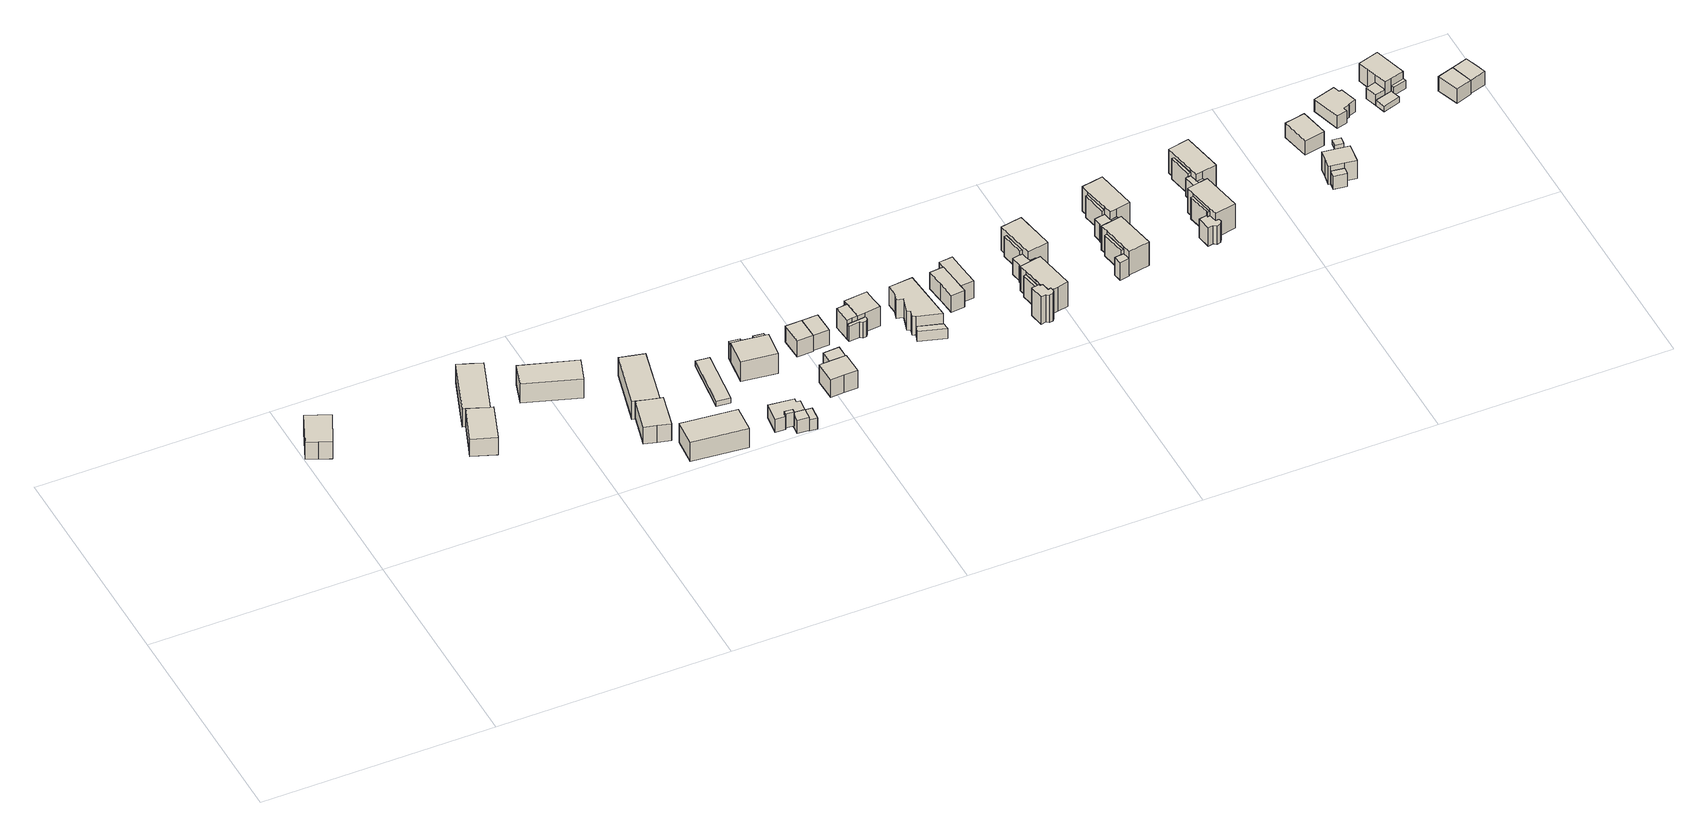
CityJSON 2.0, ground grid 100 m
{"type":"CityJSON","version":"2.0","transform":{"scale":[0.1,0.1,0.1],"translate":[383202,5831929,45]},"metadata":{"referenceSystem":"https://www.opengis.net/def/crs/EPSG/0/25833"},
"CityObjects":{
"building1":{"type":"Building","attributes":{"Gemeindeschluessel":"11000012","BezugspunktDach":"2200","function":"31001_1010","measuredHeight":10.07,"storeysAboveGround":2},"address":[{"country":"Germany","locality":"Berlin","thoroughfareNumber":"69D","thoroughfareName":"Forstweg"}],"geometry":[{"type":"Solid","lod":"1","boundaries":[[[[0,1,2,3,4,5,6]],[[7,8,9,10,11,12,13]],[[7,13,6,5]],[[8,7,5,4]],[[9,8,4,3]],[[10,9,3,2]],[[11,10,2,1]],[[12,11,1,0]],[[13,12,0,6]]]]}]},
"building2":{"type":"Building","attributes":{"Gemeindeschluessel":"11000012","BezugspunktDach":"2200","function":"31001_1010","measuredHeight":10.1,"storeysAboveGround":2},"address":[{"country":"Germany","locality":"Berlin","thoroughfareNumber":"67B","thoroughfareName":"Forstweg"}],"geometry":[{"type":"Solid","lod":"1","boundaries":[[[[14,15,16,17,18,19]],[[20,21,22,23,24,25]],[[20,25,19,18]],[[21,20,18,17]],[[22,21,17,16]],[[23,22,16,15]],[[24,23,15,14]],[[25,24,14,19]]]]}]},
"building3":{"type":"Building","attributes":{"Gemeindeschluessel":"11000012","BezugspunktDach":"2200","function":"31001_1010","measuredHeight":10.62,"storeysAboveGround":2},"address":[{"country":"Germany","locality":"Berlin","thoroughfareNumber":"67, 67A","thoroughfareName":"Forstweg"}],"geometry":[{"type":"Solid","lod":"1","boundaries":[[[[18,26,16,27,28,29,30]],[[31,32,33,34,35,36,37]],[[31,37,30,29]],[[32,31,29,28]],[[33,32,28,27]],[[34,33,27,16]],[[35,34,16,26]],[[36,35,26,18]],[[37,36,18,30]]]]}]},
"building4":{"type":"Building","attributes":{"Gemeindeschluessel":"11000012","BezugspunktDach":"2200","function":"31001_1010","measuredHeight":11.09,"storeysAboveGround":2},"address":[{"country":"Germany","locality":"Berlin","thoroughfareNumber":"65, 65A","thoroughfareName":"Forstweg"}],"geometry":[{"type":"Solid","lod":"1","boundaries":[[[[38,39,40,41]],[[42,43,44,45]],[[42,45,41,40]],[[43,42,40,39]],[[44,43,39,38]],[[45,44,38,41]]]]}]},
"building5":{"type":"Building","attributes":{"Gemeindeschluessel":"11000012","BezugspunktDach":"2200","function":"31001_1010","measuredHeight":10.01,"storeysAboveGround":2},"address":[{"country":"Germany","locality":"Berlin","thoroughfareNumber":"63B","thoroughfareName":"Forstweg"}],"geometry":[{"type":"Solid","lod":"1","boundaries":[[[[46,47,48,49,50,51]],[[52,53,54,55,56,57]],[[52,57,51,50]],[[53,52,50,49]],[[54,53,49,48]],[[55,54,48,47]],[[56,55,47,46]],[[57,56,46,51]]]]}]},
"building6":{"type":"Building","attributes":{"Gemeindeschluessel":"11000012","BezugspunktDach":"2200","function":"31001_1010","measuredHeight":10.51,"storeysAboveGround":2},"address":[{"country":"Germany","locality":"Berlin","thoroughfareNumber":"63, 63A","thoroughfareName":"Forstweg"}],"geometry":[{"type":"Solid","lod":"1","boundaries":[[[[50,58,59,60,61,62,63]],[[64,65,66,67,68,69,70]],[[64,70,63,62]],[[65,64,62,61]],[[66,65,61,60]],[[67,66,60,59]],[[68,67,59,58]],[[69,68,58,50]],[[70,69,50,63]]]]}]},
"building7":{"type":"Building","attributes":{"Gemeindeschluessel":"11000012","BezugspunktDach":"2200","function":"31001_1010","measuredHeight":11,"storeysAboveGround":2},"address":[{"country":"Germany","locality":"Berlin","thoroughfareNumber":"61","thoroughfareName":"Forstweg"}],"geometry":[{"type":"Solid","lod":"1","boundaries":[[[[71,72,73,74,75]],[[76,77,78,79,80]],[[76,80,75,74]],[[77,76,74,73]],[[78,77,73,72]],[[79,78,72,71]],[[80,79,71,75]]]]}]},
"building8":{"type":"Building","attributes":{"Gemeindeschluessel":"11000012","BezugspunktDach":"2200","function":"31001_2463","measuredHeight":2.59,"storeysAboveGround":1},"address":[{"country":"Germany","locality":"Berlin","thoroughfareNumber":"61 (1)","thoroughfareName":"Forstweg"}],"geometry":[{"type":"Solid","lod":"1","boundaries":[[[[81,82,83,84]],[[85,86,87,88]],[[85,88,84,83]],[[86,85,83,82]],[[87,86,82,81]],[[88,87,81,84]]]]}]},
"building9":{"type":"Building","attributes":{"Gemeindeschluessel":"11000012","BezugspunktDach":"2200","function":"51009_1610","measuredHeight":7.39,"storeysAboveGround":0},"address":[{"country":"Germany","locality":"Berlin"}],"geometry":[{"type":"Solid","lod":"1","boundaries":[[[[89,90,91,92]],[[93,94,95,96]],[[93,96,92,91]],[[94,93,91,90]],[[95,94,90,89]],[[96,95,89,92]]]]}]},
"building10":{"type":"Building","attributes":{"Gemeindeschluessel":"11000012","function":"31001_1010"},"address":[{"country":"Germany","locality":"Berlin","thoroughfareNumber":"59","thoroughfareName":"Forstweg"}],"children":["building10-1","building10-2"]},
"building10-1":{"type":"BuildingPart","attributes":{"BezugspunktDach":"2200","measuredHeight":8.71,"storeysAboveGround":1},"parents":["building10"],"geometry":[{"type":"MultiSurface","lod":"1","boundaries":[[[97,98,99,100,101,102,103,104,105,106,107,108]],[[109,110,111,112,113,114,115,116,117,118,119,120]],[[109,120,108,107]],[[110,109,107,106]],[[111,110,106,105]],[[112,111,105,104]],[[113,112,104,103]],[[114,113,103,102]],[[115,114,102,101]],[[117,116,100,99]],[[118,117,99,98]],[[119,118,98,97]],[[120,119,97,108]],[[121,116,115,101,100]]]}]},
"building10-2":{"type":"BuildingPart","attributes":{"BezugspunktDach":"2200","measuredHeight":6.73,"storeysAboveGround":1},"parents":["building10"],"geometry":[{"type":"Solid","lod":"1","boundaries":[[[[122,101,100,123,124]],[[125,116,115,126,127]],[[125,127,124,123]],[[116,125,123,100]],[[115,101,100,101]],[[126,115,101,122]],[[127,126,122,124]],[[116,100,101,115]]]]}]},
"building11":{"type":"Building","attributes":{"Gemeindeschluessel":"11000012","BezugspunktDach":"2200","function":"31001_2463","measuredHeight":6.76,"storeysAboveGround":1},"address":[{"country":"Germany","locality":"Berlin","thoroughfareNumber":"59 (1)","thoroughfareName":"Forstweg"}],"geometry":[{"type":"Solid","lod":"1","boundaries":[[[[128,129,130,131]],[[132,133,134,135]],[[132,135,131,130]],[[133,132,130,129]],[[134,133,129,128]],[[135,134,128,131]]]]}]},
"building12":{"type":"Building","attributes":{"Gemeindeschluessel":"11000012","function":"31001_1010"},"address":[{"country":"Germany","locality":"Berlin","thoroughfareNumber":"59A","thoroughfareName":"Forstweg"}],"children":["building12-1","building12-2","building12-3"]},
"building12-1":{"type":"BuildingPart","attributes":{"BezugspunktDach":"2200","measuredHeight":11.6,"storeysAboveGround":2},"parents":["building12"],"geometry":[{"type":"MultiSurface","lod":"1","boundaries":[[[136,137,138,139,140,141,142]],[[143,144,145,146,147,148,149]],[[143,149,142,141]],[[144,150,151,141,140]],[[145,144,140,139]],[[152,153,139,138]],[[147,146,138,137]],[[148,147,137,136]],[[149,148,136,142]],[[143,151,150,144]],[[154,146,155,145,153,152]]]}]},
"building12-2":{"type":"BuildingPart","attributes":{"BezugspunktDach":"2200","measuredHeight":8.76,"storeysAboveGround":2},"parents":["building12"],"geometry":[{"type":"MultiSurface","lod":"1","boundaries":[[[150,156,157,151]],[[158,159,144,143]],[[158,143,151,157]],[[159,158,157,156]],[[144,159,156,150]],[[160,143,144,161,150,151]]]}]},
"building12-3":{"type":"BuildingPart","attributes":{"BezugspunktDach":"2200","measuredHeight":8.76,"storeysAboveGround":2},"parents":["building12"],"geometry":[{"type":"MultiSurface","lod":"1","boundaries":[[[152,162,163,153]],[[164,165,146,145]],[[164,145,153,163]],[[165,164,163,162]],[[146,165,162,152]],[[145,146,152,153,166]]]}]},
"building13":{"type":"Building","attributes":{"Gemeindeschluessel":"11000012","BezugspunktDach":"2200","function":"31001_1010","measuredHeight":14.68,"storeysAboveGround":1},"address":[{"country":"Germany","locality":"Berlin","thoroughfareNumber":"57B","thoroughfareName":"Forstweg"}],"geometry":[{"type":"Solid","lod":"1","boundaries":[[[[167,168,169,170,171,172]],[[173,174,175,176,177,178]],[[173,178,172,171]],[[174,173,171,170]],[[175,174,170,169]],[[176,175,169,168]],[[177,176,168,167]],[[178,177,167,172]]]]}]},
"building14":{"type":"Building","attributes":{"Gemeindeschluessel":"11000012","BezugspunktDach":"2200","function":"31001_1010","measuredHeight":8.21,"storeysAboveGround":1},"address":[{"country":"Germany","locality":"Berlin","thoroughfareNumber":"57A","thoroughfareName":"Forstweg"}],"geometry":[{"type":"Solid","lod":"1","boundaries":[[[[179,180,181,182]],[[183,184,185,186]],[[183,186,182,181]],[[184,183,181,180]],[[185,184,180,179]],[[186,185,179,182]]]]}]},
"building15":{"type":"Building","attributes":{"Gemeindeschluessel":"11000012","BezugspunktDach":"2200","function":"31001_2463","measuredHeight":6.14,"storeysAboveGround":1},"address":[{"country":"Germany","locality":"Berlin","thoroughfareNumber":"57B (1)","thoroughfareName":"Forstweg"}],"geometry":[{"type":"Solid","lod":"1","boundaries":[[[[187,188,189,190]],[[191,192,193,194]],[[191,194,190,189]],[[192,191,189,188]],[[193,192,188,187]],[[194,193,187,190]]]]}]},
"building16":{"type":"Building","attributes":{"Gemeindeschluessel":"11000012","BezugspunktDach":"2200","function":"31001_1010","measuredHeight":7.7,"storeysAboveGround":1},"address":[{"country":"Germany","locality":"Berlin","thoroughfareNumber":"57","thoroughfareName":"Forstweg"}],"geometry":[{"type":"Solid","lod":"1","boundaries":[[[[180,195,196,181]],[[197,198,199,200]],[[197,200,181,196]],[[198,197,196,195]],[[199,198,195,180]],[[200,199,180,181]]]]}]},
"building17":{"type":"Building","attributes":{"Gemeindeschluessel":"11000012","function":"31001_1010"},"address":[{"country":"Germany","locality":"Berlin","thoroughfareNumber":"55","thoroughfareName":"Forstweg"}],"children":["building17-1","building17-2","building17-3"]},
"building17-1":{"type":"BuildingPart","attributes":{"BezugspunktDach":"2200","measuredHeight":12.8,"storeysAboveGround":2},"parents":["building17"],"geometry":[{"type":"MultiSurface","lod":"1","boundaries":[[[201,202,203,204,205,206,207,208]],[[209,210,211,212,213,214,215,216]],[[209,216,208,207]],[[210,209,207,206]],[[211,210,206,205]],[[212,211,205,204]],[[217,218,204,203]],[[216,215,201,208]],[[213,212,218,217]],[[214,213,203,202]],[[215,214,202,201]]]}]},
"building17-2":{"type":"BuildingPart","attributes":{"BezugspunktDach":"2200","measuredHeight":11.06,"storeysAboveGround":2},"parents":["building17"],"geometry":[{"type":"MultiSurface","lod":"1","boundaries":[[[219,220,203,201,221,222]],[[223,215,213,224,225,226]],[[223,226,222,221]],[[215,223,221,201]],[[202,201,203]],[[227,217,213,203,220]],[[228,229,227,224,220,219]],[[226,225,219,222]],[[213,214,202,203]],[[230,215,201,202,214]],[[224,213,217,227]],[[225,224,227,229,228]]]}]},
"building17-3":{"type":"BuildingPart","attributes":{"BezugspunktDach":"2200","measuredHeight":7.89,"storeysAboveGround":2},"parents":["building17"],"geometry":[{"type":"MultiSurface","lod":"1","boundaries":[[[231,232,233,234,235,218,229]],[[212,236,237,238,239,240,225]],[[225,224,213,212]],[[236,212,218,235]],[[237,236,235,234]],[[238,237,234,233]],[[239,238,233,232]],[[240,239,232,231]],[[225,240,231,229]],[[212,213,217,218,241]],[[217,213,224,227]],[[229,227,224,225]]]}]},
"building18":{"type":"Building","attributes":{"Gemeindeschluessel":"11000012","function":"31001_1010"},"address":[{"country":"Germany","locality":"Berlin","thoroughfareNumber":"53","thoroughfareName":"Forstweg"}],"children":["building18-1","building18-2"]},
"building18-1":{"type":"BuildingPart","attributes":{"BezugspunktDach":"2200","measuredHeight":9.51,"storeysAboveGround":2},"parents":["building18"],"geometry":[{"type":"MultiSurface","lod":"1","boundaries":[[[242,243,244,245,246,247,248,249,250,251]],[[252,253,254,255,256,257,258,259,260,261]],[[252,261,251,250]],[[253,252,250,249]],[[254,253,249,248]],[[255,254,248,247]],[[256,262,263,247,246]],[[257,256,246,245]],[[258,257,245,244]],[[259,258,244,243]],[[260,259,243,242]],[[261,260,242,251]],[[255,263,262,256]]]}]},
"building18-2":{"type":"BuildingPart","attributes":{"BezugspunktDach":"2200","measuredHeight":5.09,"storeysAboveGround":2},"parents":["building18"],"geometry":[{"type":"MultiSurface","lod":"1","boundaries":[[[264,263,262,265]],[[266,267,268,269]],[[266,269,265,262]],[[267,266,256,255]],[[268,267,263,264]],[[269,268,264,265]],[[255,256,262,263]]]}]},
"building19":{"type":"Building","attributes":{"Gemeindeschluessel":"11000012","BezugspunktDach":"2200","function":"31001_1010","measuredHeight":10.52,"storeysAboveGround":2},"address":[{"country":"Germany","locality":"Berlin","thoroughfareNumber":"51A","thoroughfareName":"Forstweg"}],"geometry":[{"type":"Solid","lod":"1","boundaries":[[[[270,271,272,273,274,275]],[[276,277,278,279,280,281]],[[276,281,275,274]],[[277,276,274,273]],[[278,277,273,272]],[[279,278,272,271]],[[280,279,271,270]],[[281,280,270,275]]]]}]},
"building20":{"type":"Building","attributes":{"Gemeindeschluessel":"11000012","BezugspunktDach":"2200","function":"31001_1010","measuredHeight":10.65,"storeysAboveGround":2},"address":[{"country":"Germany","locality":"Berlin","thoroughfareNumber":"51","thoroughfareName":"Forstweg"}],"geometry":[{"type":"Solid","lod":"1","boundaries":[[[[282,283,284,285,286,287]],[[288,289,290,291,292,293]],[[288,293,287,286]],[[289,288,286,285]],[[290,289,285,284]],[[291,290,284,283]],[[292,291,283,282]],[[293,292,282,287]]]]}]},
"building21":{"type":"Building","attributes":{"Gemeindeschluessel":"11000012","function":"31001_1010"},"address":[{"country":"Germany","locality":"Berlin","thoroughfareNumber":"49, 49A","thoroughfareName":"Forstweg"}],"children":["building21-1","building21-2","building21-3"]},
"building21-1":{"type":"BuildingPart","attributes":{"BezugspunktDach":"2200","measuredHeight":14.02,"storeysAboveGround":3},"parents":["building21"],"geometry":[{"type":"MultiSurface","lod":"1","boundaries":[[[294,295,296,297,298,299,300]],[[301,302,303,304,305,306,307]],[[301,307,300,299]],[[302,301,299,298]],[[303,302,298,297]],[[304,303,297,296]],[[304,296,308,309]],[[310,311,312,313,294]],[[307,306,294,300]],[[309,308,295,305]],[[314,306,315,312,311,310]],[[305,295,313,312]]]}]},
"building21-2":{"type":"BuildingPart","attributes":{"BezugspunktDach":"2200","measuredHeight":10.86,"storeysAboveGround":3},"parents":["building21"],"geometry":[{"type":"Solid","lod":"1","boundaries":[[[[316,317,311,310,318]],[[306,312,319,320,321]],[[306,321,318,310]],[[321,320,316,318]],[[312,306,310,311]],[[319,312,311,317]],[[320,319,317,316]]]]}]},
"building21-3":{"type":"BuildingPart","attributes":{"BezugspunktDach":"2200","measuredHeight":14.07,"storeysAboveGround":3},"parents":["building21"],"geometry":[{"type":"MultiSurface","lod":"1","boundaries":[[[322,323,324,325,326,327,328,329,330,331,332]],[[333,334,335,336,337,338,339,340,341,342,343]],[[333,343,332,331]],[[317,316,320,319,334,333,331,330]],[[311,317,330,329]],[[335,334,319,312]],[[336,335,311,312,305,295,313,329,328]],[[308,295,305,309,337,336,328,327]],[[338,337,327,326]],[[339,338,326,325]],[[340,339,325,324]],[[341,340,324,323]],[[342,341,323,322]],[[343,342,322,332]],[[319,320,316,317]],[[312,319,317,311]],[[313,295,305,312,311]],[[309,305,295,308]]]}]},
"building22":{"type":"Building","attributes":{"Gemeindeschluessel":"11000012","function":"31001_1010"},"address":[{"country":"Germany","locality":"Berlin","thoroughfareNumber":"47, 47A","thoroughfareName":"Forstweg"}],"children":["building22-1","building22-2","building22-3","building22-4"]},
"building22-1":{"type":"BuildingPart","attributes":{"BezugspunktDach":"2200","measuredHeight":13.65,"storeysAboveGround":3},"parents":["building22"],"geometry":[{"type":"MultiSurface","lod":"1","boundaries":[[[344,345,346,347]],[[348,349,350,351]],[[348,351,347,346]],[[349,348,346,345]],[[352,353,354,355,349,345,344]],[[351,356,357,358,359,360,361,344,347]],[[350,355,354,353,352]],[[358,357,356,359]],[[350,361,360,356]]]}]},
"building22-2":{"type":"BuildingPart","attributes":{"BezugspunktDach":"2200","measuredHeight":10.21,"storeysAboveGround":3},"parents":["building22"],"geometry":[{"type":"MultiSurface","lod":"1","boundaries":[[[362,359,358,363]],[[357,356,364,365]],[[357,365,363,358]],[[366,360,359,362]],[[365,364,362,363]],[[356,357,358,359]],[[364,356,360,366]]]}]},
"building22-3":{"type":"BuildingPart","attributes":{"BezugspunktDach":"2200","measuredHeight":10,"storeysAboveGround":3},"parents":["building22"],"geometry":[{"type":"MultiSurface","lod":"1","boundaries":[[[367,368,369,370,371,361,360,366,372,373]],[[374,375,376,377,378,379,380,381,382,383]],[[374,383,373,372]],[[375,374,372,366]],[[376,375,366,364,356]],[[377,376,356,350,361]],[[384,385,353,361,371]],[[379,378,371,370]],[[380,379,370,369]],[[381,380,369,368]],[[382,381,368,367]],[[383,382,367,373]],[[356,364,366,360]],[[360,361,350,356]],[[378,377,353,385,384]]]}]},
"building22-4":{"type":"BuildingPart","attributes":{"BezugspunktDach":"2200","measuredHeight":7.24,"storeysAboveGround":3},"parents":["building22"],"geometry":[{"type":"MultiSurface","lod":"1","boundaries":[[[385,386,387,354,353]],[[388,389,390,378,377]],[[388,377,353,350,355]],[[389,388,354,387]],[[390,389,387,386]],[[378,390,386,385]],[[355,350,353,354]],[[377,378,385,353]]]}]},
"building23":{"type":"Building","attributes":{"Gemeindeschluessel":"11000012","function":"31001_1010"},"address":[{"country":"Germany","locality":"Berlin","thoroughfareNumber":"45","thoroughfareName":"Forstweg"}],"children":["building23-1","building23-2","building23-3"]},
"building23-1":{"type":"BuildingPart","attributes":{"BezugspunktDach":"2200","measuredHeight":13.94,"storeysAboveGround":3},"parents":["building23"],"geometry":[{"type":"MultiSurface","lod":"1","boundaries":[[[391,392,393,394,395,396,397]],[[398,399,400,401,402,403,404]],[[398,404,397,396]],[[399,398,396,395]],[[400,399,395,394]],[[401,400,394,393]],[[405,406,393,392]],[[407,408,402,392,391]],[[404,403,391,397]],[[402,401,406,405]],[[403,402,408,407]]]}]},
"building23-2":{"type":"BuildingPart","attributes":{"BezugspunktDach":"2200","measuredHeight":10.59,"storeysAboveGround":3},"parents":["building23"],"geometry":[{"type":"MultiSurface","lod":"1","boundaries":[[[409,408,407,410]],[[403,402,411,412]],[[403,412,410,407]],[[413,405,408,409]],[[412,411,409,410]],[[402,403,407,408]],[[411,402,414,405,413]]]}]},
"building23-3":{"type":"BuildingPart","attributes":{"BezugspunktDach":"2200","measuredHeight":8.95,"storeysAboveGround":3},"parents":["building23"],"geometry":[{"type":"MultiSurface","lod":"1","boundaries":[[[415,406,405,413,416]],[[417,418,419,420,421]],[[417,421,416,413]],[[418,417,422,411,402,423]],[[419,418,402,401]],[[420,419,406,415]],[[421,420,415,416]],[[423,402,411,422,413,405]],[[401,402,405,406]]]}]},
"building24":{"type":"Building","attributes":{"Gemeindeschluessel":"11000012","function":"31001_1010"},"address":[{"country":"Germany","locality":"Berlin","thoroughfareNumber":"43, 43A","thoroughfareName":"Forstweg"}],"children":["building24-1","building24-2","building24-3","building24-4"]},
"building24-1":{"type":"BuildingPart","attributes":{"BezugspunktDach":"2200","measuredHeight":14.08,"storeysAboveGround":3},"parents":["building24"],"geometry":[{"type":"MultiSurface","lod":"1","boundaries":[[[424,425,426,427,428,429,430]],[[431,432,433,434,435,436,437]],[[431,437,430,429]],[[432,431,429,428]],[[433,432,428,427]],[[438,439,427,426]],[[434,433,440,441]],[[442,443,426,425]],[[435,434,441,444]],[[445,446,425,424]],[[437,436,424,430]],[[441,440,439,438]],[[444,441,443,442]],[[436,435,446,445]]]}]},
"building24-2":{"type":"BuildingPart","attributes":{"BezugspunktDach":"2200","measuredHeight":10.86,"storeysAboveGround":3},"parents":["building24"],"geometry":[{"type":"MultiSurface","lod":"1","boundaries":[[[447,446,445,448]],[[436,435,449,450]],[[436,450,448,445]],[[451,442,444,452,449,435,446,447]],[[450,449,447,448]],[[445,446,435,436]],[[452,444,442,451]]]}]},
"building24-3":{"type":"BuildingPart","attributes":{"BezugspunktDach":"2200","measuredHeight":9.08,"storeysAboveGround":3},"parents":["building24"],"geometry":[{"type":"MultiSurface","lod":"1","boundaries":[[[453,454,455,456,457,443,442,451,458,459]],[[460,452,444,441,461,462,463,464,465,466]],[[460,466,459,458]],[[452,460,458,451]],[[461,467,438,443,457]],[[462,461,457,456]],[[463,462,456,455]],[[464,463,455,454]],[[465,464,454,453]],[[466,465,453,459]],[[452,451,442,444]],[[441,444,442,443]],[[441,438,467,461]]]}]},
"building24-4":{"type":"BuildingPart","attributes":{"BezugspunktDach":"2200","measuredHeight":8.32,"storeysAboveGround":3},"parents":["building24"],"geometry":[{"type":"MultiSurface","lod":"1","boundaries":[[[467,468,469,439,438]],[[440,470,471,461,441]],[[470,440,439,469]],[[471,470,469,468]],[[461,471,468,467]],[[440,441,472,438,439,473]],[[441,461,467,438]]]}]},
"building25":{"type":"Building","attributes":{"Gemeindeschluessel":"11000012","function":"31001_1010"},"address":[{"country":"Germany","locality":"Berlin","thoroughfareNumber":"41, 41A","thoroughfareName":"Forstweg"}],"children":["building25-1","building25-2","building25-3"]},
"building25-1":{"type":"BuildingPart","attributes":{"BezugspunktDach":"2200","measuredHeight":13.96,"storeysAboveGround":3},"parents":["building25"],"geometry":[{"type":"MultiSurface","lod":"1","boundaries":[[[474,475,476,477,478,479,480]],[[481,482,483,484,485,486,487]],[[481,487,480,479]],[[482,481,479,478]],[[483,482,478,477]],[[488,489,490,483,477,476]],[[491,488,476,475]],[[486,492,493,475,474]],[[487,486,474,480]],[[494,484,490,489,488]],[[485,484,495,488,491]],[[485,493,492,486]]]}]},
"building25-2":{"type":"BuildingPart","attributes":{"BezugspunktDach":"2200","measuredHeight":10.86,"storeysAboveGround":3},"parents":["building25"],"geometry":[{"type":"MultiSurface","lod":"1","boundaries":[[[496,497,493,492,498]],[[486,485,499,500,501]],[[486,501,498,492]],[[502,491,485,493,497]],[[500,503,502,497,496]],[[501,500,496,498]],[[492,493,485,486]],[[504,499,485,491,502]],[[499,502,503,500]]]}]},
"building25-3":{"type":"BuildingPart","attributes":{"BezugspunktDach":"2200","measuredHeight":9.55,"storeysAboveGround":3},"parents":["building25"],"geometry":[{"type":"MultiSurface","lod":"1","boundaries":[[[505,506,507,508,509,489,488,491,502,503,510]],[[511,512,513,514,515,516,517,518,519,520,521]],[[511,521,510,503]],[[512,511,522,500,499]],[[513,512,523,499,485,491]],[[514,513,485,484]],[[515,514,484,490]],[[516,515,489,509]],[[517,516,509,508]],[[518,517,508,507]],[[519,518,507,506]],[[520,519,506,505]],[[521,520,505,510]],[[499,500,522,503,502]],[[502,491,485,499,523]],[[484,485,491,488]],[[490,484,488,489]]]}]},
"building26":{"type":"Building","attributes":{"Gemeindeschluessel":"11000012","function":"31001_1010"},"address":[{"country":"Germany","locality":"Berlin","thoroughfareNumber":"39, 39A","thoroughfareName":"Forstweg"}],"children":["building26-1","building26-2","building26-3","building26-4"]},
"building26-1":{"type":"BuildingPart","attributes":{"BezugspunktDach":"2200","measuredHeight":13.76,"storeysAboveGround":3},"parents":["building26"],"geometry":[{"type":"MultiSurface","lod":"1","boundaries":[[[524,525,526,527,528,529]],[[530,531,532,533,534,535]],[[530,535,529,528]],[[531,530,528,527]],[[536,532,531,527,526]],[[537,536,538,526,525]],[[539,540,525,524]],[[535,541,542,543,544,545,534,524,529],[544,543,546,534]],[[547,548,532,533]],[[549,533,537]],[[538,550,532]],[[534,533,551,540,539]],[[545,544,543,542,541]],[[543,544,534,546]]]}]},
"building26-2":{"type":"BuildingPart","attributes":{"BezugspunktDach":"2200","measuredHeight":10.52,"storeysAboveGround":3},"parents":["building26"],"geometry":[{"type":"MultiSurface","lod":"1","boundaries":[[[552,546,543,542,553]],[[541,544,534,554,555]],[[541,555,553,542]],[[554,556,539,546,552]],[[555,554,552,553]],[[544,541,542,543]],[[534,544,543,546]],[[534,539,556,554]]]}]},
"building26-3":{"type":"BuildingPart","attributes":{"BezugspunktDach":"2200","measuredHeight":10.02,"storeysAboveGround":3},"parents":["building26"],"geometry":[{"type":"MultiSurface","lod":"1","boundaries":[[[557,540,539,556,558,559]],[[560,561,562,547,563,564]],[[560,564,559,558]],[[561,560,558,556]],[[562,561,556,554,534,539]],[[562,534,533,547]],[[563,565,537,547,540,557]],[[564,563,557,559]],[[539,534,554,556]],[[540,533,534,539]],[[547,537,565,563]]]}]},
"building26-4":{"type":"BuildingPart","attributes":{"BezugspunktDach":"2200","measuredHeight":8.8,"storeysAboveGround":3},"parents":["building26"],"geometry":[{"type":"MultiSurface","lod":"1","boundaries":[[[565,566,567,536,537]],[[548,568,569,563,547]],[[548,547,533,532]],[[568,548,536,567]],[[569,568,567,566]],[[563,569,566,565]],[[532,533,570,537,536]],[[547,563,565,537]]]}]},
"building27":{"type":"Building","attributes":{"Gemeindeschluessel":"11000012","function":"31001_1010"},"address":[{"country":"Germany","locality":"Berlin","thoroughfareNumber":"79","thoroughfareName":"Welfenallee"}],"children":["building27-1","building27-2"]},
"building27-1":{"type":"BuildingPart","attributes":{"BezugspunktDach":"2200","measuredHeight":11.97,"storeysAboveGround":1},"parents":["building27"],"geometry":[{"type":"Solid","lod":"1","boundaries":[[[[571,572,573,574,575,576,577,578]],[[579,580,581,582,583,584,585,586]],[[579,586,578,577]],[[580,579,577,576]],[[581,580,576,575]],[[582,581,575,574]],[[583,582,574,573]],[[584,583,573,572]],[[585,587,588,584,572,571]],[[586,585,571,578]],[[584,588,587,585]]]]}]},
"building27-2":{"type":"BuildingPart","attributes":{"BezugspunktDach":"2200","measuredHeight":6.75,"storeysAboveGround":1},"parents":["building27"],"geometry":[{"type":"Solid","lod":"1","boundaries":[[[[589,588,587,590]],[[585,584,591,592]],[[585,592,590,587]],[[591,584,588,589]],[[592,591,589,590]],[[584,585,587,588]]]]}]},
"building28":{"type":"Building","attributes":{"Gemeindeschluessel":"11000012","BezugspunktDach":"2200","function":"31001_1120","measuredHeight":8.94,"storeysAboveGround":1},"address":[{"country":"Germany","locality":"Berlin","thoroughfareNumber":"37A","thoroughfareName":"Forstweg"}],"geometry":[{"type":"Solid","lod":"1","boundaries":[[[[593,594,595,596,597]],[[598,599,600,601,602]],[[598,602,597,596]],[[599,598,596,595]],[[600,599,595,594]],[[601,600,594,593]],[[602,601,593,597]]]]}]},
"building29":{"type":"Building","attributes":{"Gemeindeschluessel":"11000012","BezugspunktDach":"2200","function":"31001_2723","measuredHeight":2.24,"storeysAboveGround":1},"address":[{"country":"Germany","locality":"Berlin","thoroughfareNumber":"37A (1)","thoroughfareName":"Forstweg"}],"geometry":[{"type":"Solid","lod":"1","boundaries":[[[[603,604,605,606]],[[607,608,609,610]],[[607,610,606,605]],[[608,607,605,604]],[[609,608,604,603]],[[610,609,603,606]]]]}]},
"building30":{"type":"Building","attributes":{"Gemeindeschluessel":"11000012","BezugspunktDach":"2200","function":"31001_1010","measuredHeight":8.45,"storeysAboveGround":1},"address":[{"country":"Germany","locality":"Berlin","thoroughfareNumber":"37","thoroughfareName":"Forstweg"}],"geometry":[{"type":"Solid","lod":"1","boundaries":[[[[611,612,613,614,615,616,617,618,619,620,621]],[[622,623,624,625,626,627,628,629,630,631,632]],[[622,632,621,620]],[[623,622,620,619]],[[624,623,619,618]],[[625,624,618,617]],[[626,625,617,616]],[[627,626,616,615]],[[628,627,615,614]],[[629,628,614,613]],[[630,629,613,612]],[[631,630,612,611]],[[632,631,611,621]]]]}]},
"building31":{"type":"Building","attributes":{"Gemeindeschluessel":"11000012","function":"31001_1010"},"address":[{"country":"Germany","locality":"Berlin","thoroughfareNumber":"35","thoroughfareName":"Forstweg"}],"children":["building31-1","building31-2","building31-3"]},
"building31-1":{"type":"BuildingPart","attributes":{"BezugspunktDach":"2200","measuredHeight":9.12,"storeysAboveGround":2},"parents":["building31"],"geometry":[{"type":"MultiSurface","lod":"1","boundaries":[[[633,634,635,636,637,638,639]],[[640,641,642,643,644,645,646]],[[640,646,639,638]],[[641,640,638,637]],[[642,641,637,636]],[[647,648,636,635]],[[649,650,635,634]],[[645,644,634,633]],[[646,645,633,639]],[[643,642,648,647]],[[644,643,650,649]]]}]},
"building31-2":{"type":"BuildingPart","attributes":{"BezugspunktDach":"2200","measuredHeight":5.47,"storeysAboveGround":2},"parents":["building31"],"geometry":[{"type":"Solid","lod":"1","boundaries":[[[[651,650,649,652]],[[644,643,653,654]],[[644,654,652,649]],[[653,655,647,643,650,651]],[[654,653,651,652]],[[644,649,650,643]],[[643,647,655,653]]]]}]},
"building31-3":{"type":"BuildingPart","attributes":{"BezugspunktDach":"2200","measuredHeight":2.75,"storeysAboveGround":2},"parents":["building31"],"geometry":[{"type":"MultiSurface","lod":"1","boundaries":[[[656,657,658,648,655]],[[642,659,660,661,653]],[[659,642,648,658]],[[660,659,658,657]],[[661,660,657,656]],[[653,661,656,655]],[[643,647,648,642]],[[653,655,647,662,643]]]}]},
"building32":{"type":"Building","attributes":{"Gemeindeschluessel":"11000012","BezugspunktDach":"2200","function":"51009_1610","measuredHeight":4.04,"storeysAboveGround":0},"address":[{"country":"Germany","locality":"Berlin"}],"geometry":[{"type":"Solid","lod":"1","boundaries":[[[[663,664,665,666]],[[667,668,669,670]],[[667,670,666,665]],[[668,667,665,664]],[[669,668,664,663]],[[670,669,663,666]]]]}]},
"building33":{"type":"Building","attributes":{"Gemeindeschluessel":"11000012","BezugspunktDach":"2200","function":"31001_1010","measuredHeight":8.04,"storeysAboveGround":2},"address":[{"country":"Germany","locality":"Berlin","thoroughfareNumber":"33B","thoroughfareName":"Forstweg"}],"geometry":[{"type":"Solid","lod":"1","boundaries":[[[[671,672,673,674,675]],[[676,677,678,679,680]],[[676,680,675,674]],[[677,676,674,673]],[[678,677,673,672]],[[679,678,672,671]],[[680,679,671,675]]]]}]},
"building34":{"type":"Building","attributes":{"Gemeindeschluessel":"11000012","BezugspunktDach":"2200","function":"31001_1010","measuredHeight":7.55,"storeysAboveGround":2},"address":[{"country":"Germany","locality":"Berlin","thoroughfareNumber":"33A","thoroughfareName":"Forstweg"}],"geometry":[{"type":"Solid","lod":"1","boundaries":[[[[672,681,682,683,674]],[[684,685,686,687,688]],[[684,688,674,683]],[[685,684,683,682]],[[686,685,682,681]],[[687,686,681,672]],[[688,687,672,674]]]]}]}
},
"vertices":[
[51,672,98],[100,650,98],[165,790,98],[153,795,98],[115,813,98],[66,835,98],[3,694,98],[66,835,11],[115,813,11],[153,795,11],[165,790,11],[100,650,11],[51,672,11],[3,694,11],
[679,393,103],[739,559,103],[727,563,103],[688,578,103],[638,597,103],[577,432,103],[638,597,15],[688,578,15],[727,563,15],[739,559,15],[679,393,15],[577,432,15],
[676,583,103],[814,804,103],[764,822,103],[714,841,103],[625,602,103],[714,841,10],[764,822,10],[814,804,10],[727,563,10],[676,583,10],[638,597,10],[625,602,10],
[1118,551,107],[1154,654,107],[918,731,107],[885,630,107],[918,731,9],[1154,654,9],[1118,551,9],[885,630,9],
[1255,186,109],[1308,172,109],[1345,321,109],[1292,335,109],[1239,349,109],[1202,200,109],[1239,349,23],[1292,335,23],[1345,321,23],[1308,172,23],[1255,186,23],[1202,200,23],
[1279,338,109],[1332,324,109],[1392,577,109],[1340,589,109],[1288,602,109],[1226,352,109],[1288,602,18],[1340,589,18],[1392,577,18],[1332,324,18],[1279,338,18],[1239,349,18],[1226,352,18],
[1566,21,108],[1571,79,108],[1575,137,108],[1337,162,108],[1327,46,108],[1337,162,9],[1575,137,9],[1571,79,9],[1566,21,9],[1327,46,9],
[1605,265,51],[1632,509,51],[1573,515,51],[1545,271,51],[1573,515,25],[1632,509,25],[1605,265,25],[1545,271,25],
[1768,47,93],[1769,62,93],[1735,66,93],[1734,51,93],[1735,66,19],[1769,62,19],[1768,47,19],[1734,51,19],
[1734,51,78],[1735,66,78],[1748,65,78],[1769,62,78],[1819,57,78],[1820,68,78],[1824,109,78],[1808,110,78],[1810,128,78],[1756,134,78],[1702,140,78],[1692,55,78],[1702,140,11],[1756,134,11],[1810,128,11],[1808,110,11],[1824,109,11],[1820,68,11],[1819,57,11],[1769,62,11],[1748,65,11],[1735,66,11],[1734,51,11],[1692,55,11],[1769,62,44],
[1814,8,78],[1768,47,78],[1765,13,78],[1768,47,11],[1814,8,11],[1765,13,11],
[1847,4,65],[1853,65,65],[1820,68,65],[1814,8,65],[1820,68,8],[1853,65,8],[1847,4,8],[1814,8,8],
[1846,347,119],[1860,463,119],[1848,465,119],[1805,470,119],[1754,477,119],[1709,482,119],[1695,366,119],[1709,482,18],[1754,477,18],[1805,470,18],[1848,465,18],[1860,463,18],[1846,347,18],[1695,366,18],[1754,477,105],[1709,482,105],[1848,465,105],[1805,470,105],[1848,465,60],[1843,466,18],
[1757,501,105],[1712,506,105],[1712,506,18],[1757,501,18],[1709,482,68],[1754,477,71],
[1851,489,105],[1808,494,105],[1808,494,18],[1851,489,18],[1805,470,68],
[1969,141,103],[2027,143,103],[2086,144,103],[2083,242,103],[2025,240,103],[1966,238,103],[2025,240,13],[2083,242,13],[2086,144,13],[2027,143,13],[1969,141,13],[1966,238,13],
[1942,382,118],[2011,384,118],[2008,481,118],[1939,479,118],[2008,481,36],[2011,384,36],[1942,382,36],[1939,479,36],
[2014,241,94],[2084,243,94],[2083,305,94],[2013,301,94],[2083,305,32],[2084,243,32],[2014,241,32],[2013,301,32],
[2080,386,118],[2077,483,118],[2077,483,41],[2080,386,41],[2011,384,41],[2008,481,41],
[2194,463,144],[2196,435,144],[2201,385,144],[2235,389,144],[2301,396,144],[2296,445,144],[2291,495,144],[2192,485,144],[2291,495,45],[2296,445,45],[2301,396,45],[2235,389,45],[2201,385,45],[2196,435,45],[2194,463,45],[2192,485,45],[2201,385,124],[2235,389,124],
[2154,380,144],[2177,383,144],[2170,461,144],[2146,459,144],[2170,461,45],[2177,383,45],[2154,380,45],[2146,459,45],[2177,383,124],[2154,380,68],[2154,380,124],[2196,439,45],
[2155,366,124],[2202,371,124],[2213,362,124],[2228,364,124],[2236,375,124],[2236,375,45],[2228,364,45],[2213,362,45],[2202,371,45],[2155,366,45],[2235,389,94],
[2411,416,125],[2390,345,125],[2404,340,125],[2396,311,125],[2410,306,125],[2511,275,125],[2492,512,125],[2390,503,125],[2393,460,125],[2382,424,125],[2393,460,30],[2390,503,30],[2492,512,30],[2511,275,30],[2410,306,30],[2396,311,30],[2404,340,30],[2390,345,30],[2411,416,30],[2382,424,30],[2410,306,74],[2511,275,74],
[2514,242,74],[2401,276,74],[2410,306,23],[2511,275,23],[2514,242,23],[2401,276,23],
[2573,429,128],[2581,350,128],[2640,356,128],[2633,434,128],[2625,512,128],[2565,507,128],[2625,512,43],[2633,434,43],[2640,356,43],[2581,350,43],[2573,429,43],[2565,507,43],
[2630,464,128],[2637,385,128],[2695,390,128],[2688,470,128],[2681,549,128],[2622,544,128],[2681,549,41],[2688,470,41],[2695,390,41],[2637,385,41],[2630,464,41],[2622,544,41],
[2892,336,144],[2917,195,144],[2964,204,144],[3010,212,144],[2978,390,144],[2931,381,144],[2885,372,144],[2931,381,19],[2978,390,19],[3010,212,19],[2964,204,19],[2917,195,19],[2892,336,19],[2885,372,19],[2931,198,144],[2931,198,19],[2892,336,128],[2911,231,128],[2911,231,19],[2911,231,144],[2892,336,92],[2901,284,19],
[2899,236,128],[2900,229,128],[2881,334,128],[2900,229,19],[2899,236,19],[2881,334,19],
[2875,168,155],[2897,172,155],[2909,165,155],[2926,167,155],[2934,178,155],[2931,198,155],[2917,195,155],[2911,231,155],[2900,229,155],[2899,236,155],[2865,231,155],[2899,236,14],[2900,229,14],[2911,231,14],[2917,195,14],[2931,198,14],[2934,178,14],[2926,167,14],[2909,165,14],[2897,172,14],[2875,168,14],[2865,231,14],
[2944,428,150],[3036,445,150],[3005,617,150],[2913,601,150],[3005,617,31],[3036,445,31],[2944,428,31],[2913,601,31],[2944,428,58],[2944,428,103],[2979,434,103],[2979,434,31],[2937,464,31],[2919,565,31],[2919,565,133],[2937,464,133],[2937,464,114],[2944,428,114],
[2926,462,133],[2908,563,133],[2926,462,31],[2908,563,31],[2926,462,114],
[2901,408,114],[2897,407,114],[2902,375,114],[2929,380,114],[2951,385,114],[2915,460,114],[2893,456,114],[2915,460,30],[2926,462,30],[2937,464,30],[2944,428,30],[2951,385,30],[2929,380,30],[2902,375,30],[2897,407,30],[2901,408,30],[2893,456,30],[2951,385,59],[2951,385,103],
[2978,390,103],[2987,391,103],[2979,434,30],[2987,391,30],[2978,390,30],
[3269,406,149],[3288,299,149],[3295,264,149],[3387,281,149],[3354,458,149],[3280,444,149],[3262,441,149],[3280,444,27],[3354,458,27],[3387,281,27],[3295,264,27],[3288,299,27],[3269,406,27],[3262,441,27],[3288,299,113],[3295,264,113],[3269,406,133],[3288,299,133],
[3277,297,133],[3258,404,133],[3277,297,27],[3258,404,27],[3277,297,113],[3288,299,62],
[3253,256,113],[3246,292,113],[3277,297,23],[3288,299,23],[3295,264,23],[3253,256,23],[3246,292,23],[3277,297,48],[3288,299,78],
[3297,634,155],[3317,528,155],[3323,492,155],[3354,498,155],[3416,510,155],[3383,687,155],[3290,670,155],[3383,687,30],[3416,510,30],[3354,498,30],[3323,492,30],[3317,528,30],[3297,634,30],[3290,670,30],[3323,492,115],[3354,498,115],[3354,498,32],[3323,492,32],[3317,528,118],[3323,492,118],[3317,528,32],[3297,634,139],[3317,528,139],
[3306,526,139],[3286,632,139],[3306,526,30],[3286,632,30],[3306,526,118],[3306,526,32],
[3277,481,118],[3274,481,118],[3280,444,118],[3307,449,118],[3330,454,118],[3294,524,118],[3271,519,118],[3294,524,32],[3330,454,32],[3307,449,32],[3280,444,32],[3274,481,32],[3277,481,32],[3271,519,32],[3330,454,115],
[3354,458,115],[3361,459,115],[3361,459,32],[3354,458,32],[3323,492,89],[3354,498,72],
[3655,449,158],[3675,342,158],[3682,307,158],[3774,324,158],[3741,502,158],[3667,488,158],[3648,484,158],[3667,488,34],[3741,502,34],[3774,324,34],[3682,307,34],[3675,342,34],[3655,449,34],[3648,484,34],[3682,307,123],[3696,309,123],[3696,309,34],[3675,342,123],[3655,449,143],[3675,342,143],[3682,307,91],[3682,307,84],
[3663,347,143],[3664,340,143],[3644,446,143],[3664,340,34],[3663,347,34],[3644,446,34],[3664,340,123],[3663,347,123],[3664,340,122],
[3638,281,123],[3661,286,123],[3674,277,123],[3690,280,123],[3699,294,123],[3628,341,123],[3663,347,28],[3664,340,28],[3675,342,28],[3682,307,28],[3696,309,28],[3699,294,28],[3690,280,28],[3674,277,28],[3661,286,28],[3638,281,28],[3628,341,28],[3663,347,96],[3664,340,55],
[3703,571,163],[3710,536,163],[3739,541,163],[3802,553,163],[3769,730,163],[3677,712,163],[3769,730,42],[3802,553,42],[3739,541,42],[3710,536,42],[3703,571,42],[3677,712,42],[3739,541,127],[3710,536,127],[3739,541,78],[3703,571,132],[3710,536,132],[3683,677,42],[3683,677,147],[3686,660,147],[3686,660,42],[3683,676,42],[3703,571,147],[3710,536,39],[3739,541,39],[3710,536,84],[3739,541,111],[3710,536,87],
[3692,569,147],[3672,675,147],[3692,569,42],[3672,675,42],[3692,569,132],
[3717,497,132],[3680,567,132],[3694,493,132],[3680,567,39],[3692,569,39],[3703,571,39],[3717,497,39],[3694,493,39],[3717,497,127],
[3741,502,127],[3747,503,127],[3747,503,39],[3741,502,39],[3710,536,85],
[4205,377,144],[4260,369,144],[4309,362,144],[4315,405,144],[4322,448,144],[4208,464,144],[4202,422,144],[4195,378,144],[4202,422,51],[4208,464,51],[4322,448,51],[4315,405,51],[4309,362,51],[4260,369,51],[4205,377,51],[4195,378,51],[4205,377,118],[4260,369,118],
[4256,337,118],[4200,345,118],[4256,337,51],[4200,345,51],
[4188,570,123],[4277,588,123],[4252,712,123],[4207,703,123],[4163,694,123],[4207,703,49],[4252,712,49],[4277,588,49],[4188,570,49],[4163,694,49],
[4332,528,87],[4337,561,87],[4301,567,87],[4296,534,87],[4301,567,65],[4337,561,65],[4332,528,65],[4296,534,65],
[4356,637,130],[4403,649,130],[4398,667,130],[4400,667,130],[4425,675,130],[4423,680,130],[4459,691,130],[4437,764,130],[4425,761,130],[4415,790,130],[4320,762,130],[4415,790,67],[4425,761,67],[4437,764,67],[4459,691,67],[4423,680,67],[4425,675,67],[4400,667,67],[4398,667,67],[4403,649,67],[4356,637,67],[4320,762,67],
[4556,781,175],[4568,741,175],[4584,688,175],[4614,697,175],[4673,714,175],[4631,855,175],[4542,828,175],[4631,855,83],[4673,714,83],[4614,697,83],[4584,688,83],[4568,741,83],[4556,781,83],[4542,828,83],[4584,688,111],[4614,697,111],[4568,741,138],[4584,688,138],
[4538,675,138],[4522,727,138],[4538,675,83],[4522,727,83],[4538,675,111],
[4552,629,111],[4627,652,111],[4618,681,111],[4618,681,83],[4627,652,83],[4552,629,83],[4584,688,89],
[4618,681,139],[4677,699,139],[4673,714,139],[4614,697,139],[4673,714,98],[4677,699,98],[4618,681,98],[4614,697,98],
[4817,535,173],[4885,558,173],[4870,605,173],[4854,653,173],[4783,630,173],[4854,653,99],[4870,605,99],[4885,558,99],[4817,535,99],[4783,630,99],
[4956,581,173],[4940,628,173],[4924,676,173],[4924,676,104],[4940,628,104],[4956,581,104],[4885,558,104],[4854,653,104]
]}
